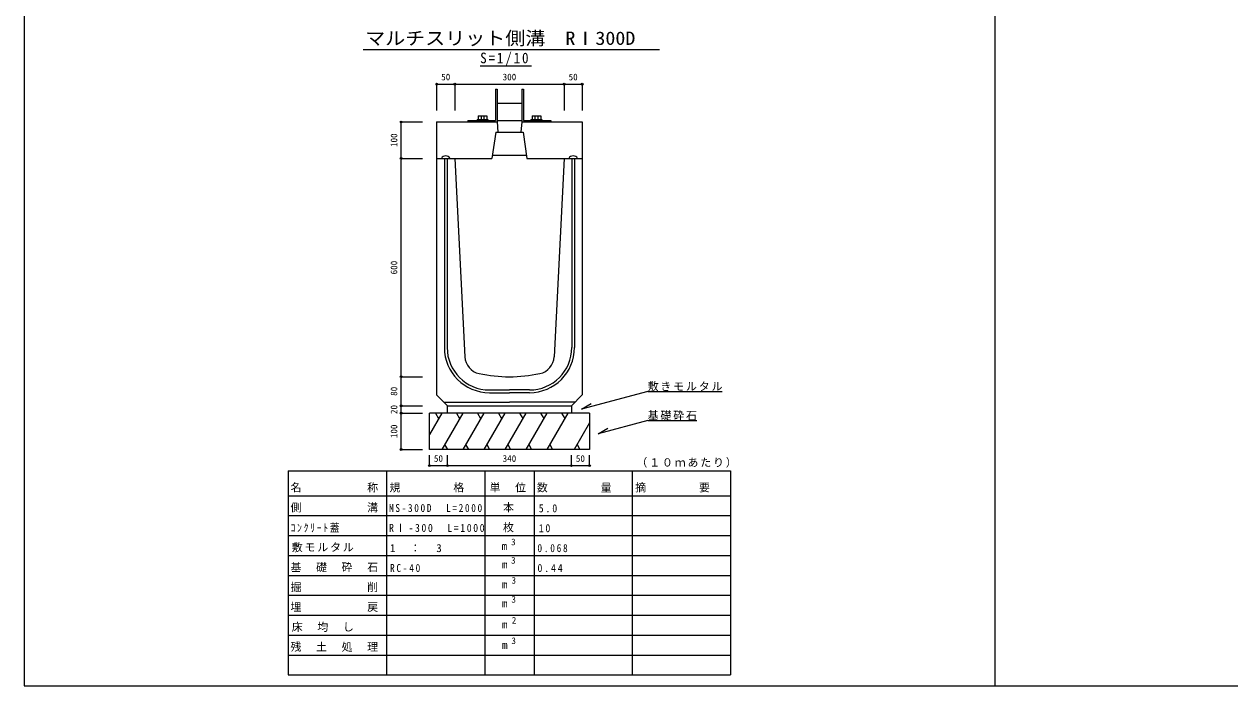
# Model space of a CAD drawing. Units: millimetres at full size, sheet at 1:10. Extents: x -4162 to 3838, y -1821 to 1845.
# Drawn here: x -4162 to -849, y -1821 to -3 of the extents above; entities that cross this region are included whole.
import ezdxf
from ezdxf.enums import TextEntityAlignment as Align

# ---------------------------------------------------------------- set-up
doc = ezdxf.new("R2010")
doc.units = ezdxf.units.MM
doc.header["$LTSCALE"] = 10
doc.header["$PDMODE"] = 32
doc.header["$PDSIZE"] = 5
doc.linetypes.add('DASHED2', pattern=[3, 2, -1])
doc.layers.add('0-0_通り芯', color=7, linetype='Continuous', lineweight=18)
doc.layers.add('0-1_躯体', color=4, linetype='Continuous')
doc.styles.add('ＭＳ ゴシック', font='')
doc.styles.get('ＭＳ ゴシック').set_extended_font_data('MS Gothic')

msp = doc.modelspace()

# ---------------------------------------------------------------- linework, layer by layer
at = {"layer": '0-0_通り芯', "color": 2}
for p, q in [((-4161.81, 1845.46), (-4161.81, -1821.21)), ((-2866.98, -181.77), (-2866.98, -267.27)), ((-2866.98, -181.77), (-2862.48, -181.77)), ((-2794.48, -181.77), (-2794.48, -219.77)), ((-2794.48, -181.77), (-2789.98, -181.77)), ((-2789.98, -181.77), (-2789.98, -267.27)), ((-2862.48, -219.77), (-2862.48, -271.77)), ((-2794.48, -219.77), (-2794.48, -271.77)), ((-2914.48, -255.27), (-2890.48, -255.27)), ((-2914.48, -255.27), (-2914.48, -265.27)), ((-2906.48, -255.27), (-2906.48, -265.27)), ((-2898.48, -255.27), (-2898.48, -265.27)), ((-2890.48, -255.27), (-2890.48, -265.27)), ((-2766.48, -255.27), (-2766.48, -265.27)), ((-2766.48, -255.27), (-2742.48, -255.27)), ((-2758.48, -255.27), (-2758.48, -265.27)), ((-2750.48, -255.27), (-2750.48, -265.27)), ((-2742.48, -255.27), (-2742.48, -265.27)), ((-2942.48, -267.27), (-2866.98, -267.27)), ((-2942.48, -267.27), (-2942.48, -271.77)), ((-2917.48, -265.27), (-2917.48, -267.27)), ((-2917.48, -265.27), (-2887.48, -265.27)), ((-2912.48, -267.27), (-2912.48, -271.77)), ((-2912.48, -271.77), (-2892.48, -271.77)), ((-2892.48, -267.27), (-2892.48, -271.77)), ((-2887.48, -265.27), (-2887.48, -267.27)), ((-2862.48, -267.27), (-2794.48, -267.27)), ((-2793.48, -271.77), (-2713.48, -271.77)), ((-2789.98, -267.27), (-2714.48, -267.27)), ((-2769.48, -265.27), (-2739.48, -265.27)), ((-2769.48, -265.27), (-2769.48, -267.27)), ((-2764.48, -267.27), (-2764.48, -271.77)), ((-2744.48, -267.27), (-2744.48, -271.77)), ((-2739.48, -265.27), (-2739.48, -267.27)), ((-2714.48, -267.27), (-2714.48, -271.77)), ((-4161.81, -1821.21), (3838.19, -1821.21))]:
    msp.add_line(p, q, dxfattribs=at)
at = {"layer": '0-0_通り芯', "color": 4}
msp.add_line((-1495.15, 1845.46), (-1495.15, -1821.21), dxfattribs=at)
at = {"layer": '0-0_通り芯'}
for p, q in [((-3230.31, -72.87), (-2416.31, -72.87)), ((-2908.92, -117.59), (-2767.95, -117.59)), ((-2448.71, -1011.99), (-2630.22, -1060.63)), ((-2448.71, -1011.99), (-2243.71, -1011.99)), ((-2998.48, -1071.77), (-2998.48, -1051.77)), ((-2658.48, -1051.77), (-2658.48, -1071.77)), ((-2630.22, -1060.63), (-2604.23, -1045.63)), ((-3014.43, -1071.77), (-3048.48, -1130.75)), ((-3048.48, -1171.77), (-3048.48, -1071.77)), ((-2608.48, -1071.77), (-3048.48, -1071.77)), ((-3031.73, -1071.77), (-3023.08, -1086.76)), ((-2956.7, -1071.77), (-3014.43, -1171.77)), ((-2974, -1071.77), (-2965.35, -1086.76)), ((-2898.96, -1071.77), (-2956.7, -1171.77)), ((-2916.26, -1071.77), (-2907.61, -1086.76)), ((-2841.23, -1071.77), (-2898.96, -1171.77)), ((-2858.53, -1071.77), (-2849.88, -1086.76)), ((-2783.49, -1071.77), (-2841.23, -1171.77)), ((-2800.79, -1071.77), (-2792.14, -1086.76)), ((-2725.76, -1071.77), (-2783.49, -1171.77)), ((-2743.06, -1071.77), (-2734.41, -1086.76)), ((-2668.02, -1071.77), (-2725.76, -1171.77)), ((-2685.32, -1071.77), (-2676.67, -1086.76)), ((-2608.48, -1071.77), (-2608.48, -1171.77)), ((-2448.71, -1091.8), (-2313.71, -1091.8)), ((-2608.48, -1098.62), (-2650.72, -1171.77)), ((-3006.51, -1158.05), (-2998.59, -1171.77)), ((-2948.78, -1158.05), (-2940.86, -1171.77)), ((-2891.04, -1158.05), (-2883.12, -1171.77)), ((-2833.31, -1158.05), (-2825.39, -1171.77)), ((-2775.57, -1158.05), (-2767.65, -1171.77)), ((-2717.84, -1158.05), (-2709.92, -1171.77)), ((-2642.8, -1158.05), (-2634.88, -1171.77)), ((-2608.48, -1171.77), (-3048.48, -1171.77)), ((-3435.98, -1230.33), (-2220.98, -1230.33)), ((-3435.98, -1230.33), (-3435.98, -1353.45)), ((-3165.98, -1230.33), (-3165.98, -1353.45)), ((-2895.98, -1230.33), (-2895.98, -1353.45)), ((-2760.98, -1230.33), (-2760.98, -1353.45)), ((-2490.98, -1230.33), (-2490.98, -1353.45)), ((-2220.98, -1230.33), (-2220.98, -1353.45)), ((-3435.98, -1298.73), (-2220.98, -1298.73)), ((-3435.98, -1353.45), (-2220.98, -1353.45)), ((-3435.98, -1353.45), (-3435.98, -1791.21)), ((-3165.98, -1353.45), (-3165.98, -1791.21)), ((-2895.98, -1353.45), (-2895.98, -1791.21)), ((-2760.98, -1353.45), (-2760.98, -1791.21)), ((-2490.98, -1353.45), (-2490.98, -1791.21)), ((-2220.98, -1353.45), (-2220.98, -1791.21)), ((-3435.98, -1408.17), (-2220.98, -1408.17)), ((-3435.98, -1462.89), (-2220.98, -1462.89)), ((-3435.98, -1517.61), (-2220.98, -1517.61)), ((-3435.98, -1572.33), (-2220.98, -1572.33)), ((-3435.98, -1627.05), (-2220.98, -1627.05)), ((-3435.98, -1681.77), (-2220.98, -1681.77)), ((-3435.98, -1736.49), (-2220.98, -1736.49)), ((-3435.98, -1791.21), (-2220.98, -1791.21)), ((-3350.48, -1791.21), (-2441.48, -1791.21))]:
    msp.add_line(p, q, dxfattribs=at)
at = {"layer": '0-0_通り芯', "color": 3}
for p, q in [((-3028.48, -271.77), (-2862.48, -271.77)), ((-3028.48, -271.77), (-3028.48, -371.77)), ((-2862.48, -271.77), (-2859.98, -299.77)), ((-2794.48, -271.77), (-2796.98, -299.77)), ((-2794.48, -271.77), (-2628.48, -271.77)), ((-2628.48, -271.77), (-2628.48, -371.77)), ((-2865.98, -299.77), (-2876.48, -371.77)), ((-2865.98, -299.77), (-2790.98, -299.77)), ((-2790.98, -299.77), (-2780.48, -371.77)), ((-2875.17, -362.77), (-2781.8, -362.77)), ((-3028.48, -371.77), (-3028.48, -1021.77)), ((-3028.48, -371.77), (-2978.48, -371.77)), ((-3028.48, -371.77), (-2876.48, -371.77)), ((-3007.28, -371.77), (-3007.28, -891.77)), ((-2999.68, -371.77), (-2999.68, -891.77)), ((-2978.48, -371.77), (-2951.24, -916.61)), ((-2780.48, -371.77), (-2628.48, -371.77)), ((-2678.48, -371.77), (-2705.72, -916.61)), ((-2678.48, -371.77), (-2628.48, -371.77)), ((-2657.28, -371.77), (-2657.28, -891.77)), ((-2649.68, -371.77), (-2649.68, -891.77)), ((-2628.48, -371.77), (-2628.48, -1021.77)), ((-3028.48, -1021.77), (-2998.48, -1051.77)), ((-2883.48, -1007.97), (-2828.48, -1007.97)), ((-2883.48, -1015.57), (-2828.48, -1015.57)), ((-2773.48, -1007.97), (-2828.48, -1007.97)), ((-2773.48, -1015.57), (-2828.48, -1015.57)), ((-2658.48, -1051.77), (-2628.48, -1021.77)), ((-3008.48, -1041.77), (-2828.48, -1041.77)), ((-2998.48, -1051.77), (-2658.48, -1051.77)), ((-2648.48, -1041.77), (-2828.48, -1041.77))]:
    msp.add_line(p, q, dxfattribs=at)
at = {"layer": '0-0_通り芯', "color": 2, "linetype": 'DASHED2'}
msp.add_line((-2943.48, -271.77), (-2863.48, -271.77), dxfattribs=at)
at = {"layer": '0-0_通り芯', "color": 2}
msp.add_lwpolyline([(-2862.48, -181.77), (-2862.48, -219.77), (-2794.48, -219.77)], dxfattribs=at)
at = {"layer": '0-0_通り芯'}
msp.add_lwpolyline([(-2448.71, -1091.8), (-2584.59, -1128.21), (-2558.61, -1113.21)], dxfattribs=at)
at = {"layer": '0-0_通り芯', "color": 3}
for centre, radius, start, end in [((-3003.48, -378.37), 13.6, 29.03, 150.96999), ((-2653.48, -378.37), 13.6, 29.03, 150.96999), ((-2883.48, -891.77), 123.8, 180, 270), ((-2883.48, -891.77), 116.2, 180, 270), ((-2773.48, -891.77), 123.8, 270, 0), ((-2773.48, -891.77), 116.2, 270, 0), ((-2901.3, -914.11), 50, 182.86, 257.99), ((-2755.66, -914.11), 50, 282.01, 357.14), ((-2828.48, -571.77), 400, 257.99, 282.01)]:
    msp.add_arc(centre, radius, start, end, dxfattribs=at)
at = {"layer": '0-1_躯体', "color": 7}
for p, q in [((-3028.48, -167.83), (-2978.48, -167.83)), ((-2978.48, -167.83), (-2678.48, -167.83)), ((-2678.48, -167.83), (-2628.48, -167.83)), ((-3126.12, -371.77), (-3126.12, -271.77)), ((-3126.12, -971.77), (-3126.12, -371.77)), ((-3126.12, -1051.77), (-3126.12, -971.77)), ((-3126.12, -1071.77), (-3126.12, -1051.77)), ((-3126.12, -1171.77), (-3126.12, -1071.77)), ((-3048.48, -1216.05), (-2998.48, -1216.05)), ((-2998.48, -1216.05), (-2658.48, -1216.05)), ((-2658.48, -1216.05), (-2608.48, -1216.05))]:
    msp.add_line(p, q, dxfattribs=at)
at = {"layer": '0-1_躯体'}
for p, q in [((-3028.48, -167.83), (-3028.48, -239.95)), ((-2978.48, -167.83), (-2978.48, -239.95)), ((-2678.48, -167.83), (-2678.48, -239.95)), ((-2628.48, -167.83), (-2628.48, -239.95)), ((-3126.12, -271.77), (-3067.22, -271.77)), ((-3126.12, -371.77), (-3067.22, -371.77)), ((-3126.12, -371.77), (-3067.22, -371.77)), ((-3126.12, -971.77), (-3067.22, -971.77)), ((-3126.12, -971.77), (-3067.22, -971.77)), ((-3126.12, -1051.77), (-3067.22, -1051.77)), ((-3126.12, -1051.77), (-3067.22, -1051.77)), ((-3126.12, -1051.77), (-3067.22, -1051.77)), ((-3126.12, -1071.77), (-3067.22, -1071.77)), ((-3126.12, -1171.77), (-3067.22, -1171.77)), ((-3048.48, -1216.05), (-3048.48, -1186.82)), ((-2998.48, -1216.05), (-2998.48, -1186.82)), ((-2658.48, -1216.05), (-2658.48, -1186.82)), ((-2608.48, -1216.05), (-2608.48, -1186.82))]:
    msp.add_line(p, q, dxfattribs=at)
for p in [(-3028.48, -167.83), (-2978.48, -167.83), (-2678.48, -167.83), (-2628.48, -167.83), (-3126.12, -271.77), (-3126.12, -371.77), (-3126.12, -971.77), (-3126.12, -1051.77), (-3126.12, -1071.77), (-3126.12, -1171.77), (-3048.48, -1216.05), (-2998.48, -1216.05), (-2658.48, -1216.05), (-2608.48, -1216.05)]:
    msp.add_point(p, dxfattribs=at)

# ---------------------------------------------------------------- texts
at = {"layer": '0-0_通り芯', "color": 3, "style": 'ＭＳ ゴシック', "width": 1.1}
msp.add_text('マルチスリット側溝\u3000RⅠ300D', height=36.66, dxfattribs=at).set_placement((-3224.9, -70.85), align=Align.BOTTOM_LEFT)
at = {"layer": '0-0_通り芯', "color": 4, "style": 'ＭＳ ゴシック'}
for s, p in [('3', (-2823.96, -1440.27)), ('3', (-2823.96, -1490.88)), ('3', (-2822.79, -1545.94)), ('3', (-2823.06, -1598.2)), ('2', (-2822.16, -1655.73)), ('3', (-2823.06, -1711.81))]:
    msp.add_text(s, height=18.33, dxfattribs=at).set_placement(p, align=Align.BOTTOM_LEFT)
at = {"layer": '0-0_通り芯', "style": 'ＭＳ ゴシック'}
for p in [(-2850.06, -1454.63), (-2849.16, -1505.25), (-2849.16, -1559.97), (-2849.16, -1611.95), (-2849.07, -1670.09), (-2848.89, -1726.18)]:
    msp.add_text('m', height=21.99, dxfattribs=at).set_placement(p, align=Align.BOTTOM_LEFT)
at = {"layer": '0-0_通り芯', "attachment_point": 7, "style": 'ＭＳ ゴシック'}
for s, insert, char_height in [('\\T1.28;\\W0.9;S=1/10', (-2908.92, -117.59), 29.33), ('\\T1.17;敷きモルタル', (-2448.71, -1011.99), 21.99), ('\\T1.17;基礎砕石', (-2448.71, -1091.8), 21.99), ('\\T1.17;（１０ｍあたり）', (-2479.73, -1221.39), 21.99), ('\\T1.17;名\u3000\u3000\u3000\u3000\u3000称', (-3429.98, -1289.79), 21.99), ('\\T1.17;規\u3000\u3000\u3000\u3000格', (-3158.23, -1289.79), 21.99), ('\\T1.17;単\u3000位', (-2882.98, -1289.79), 21.99), ('\\T1.17;数\u3000\u3000\u3000\u3000量', (-2753.23, -1289.79), 21.99), ('\\T1.17;摘\u3000\u3000\u3000\u3000要', (-2483.23, -1289.79), 21.99), ('\\T1.17;側\u3000\u3000\u3000\u3000\u3000溝', (-3429.98, -1344.51), 21.99), ('\\T1.36;\\W0.85;MS-300D\u3000L=2000', (-3159.23, -1343.72), 21.99), ('\\T1.17;\u3000本', (-2881.23, -1344.51), 21.99), ('\\T1.38;\\W0.9;5.0', (-2747.98, -1344.51), 21.99), ('\\T1.33;\\W0.9;ｺﾝｸﾘｰﾄ蓋', (-3429.98, -1399.23), 21.99), ('\\T1.32;\\W0.9;RⅠ-300\u3000L=1000', (-3159.23, -1398.44), 21.99), ('\\T1.17;\u3000枚', (-2881.23, -1399.23), 21.99), ('\\T1.36;\\W0.9;10', (-2747.98, -1399.23), 21.99), ('\\T1.17;敷モルタル', (-3426.48, -1453.95), 21.99), ('\\T1.21;1\u3000：\u30003', (-3156.48, -1453.95), 21.99), ('\\T1.38;\\W0.85;0.068', (-2751.48, -1453.95), 21.99), ('\\T1.17;基\u3000礎\u3000砕\u3000石', (-3429.98, -1508.67), 21.99), ('\\T1.38;\\W0.85;RC-40', (-3156.48, -1508.67), 21.99), ('\\T1.38;\\W0.9;0.44', (-2751.48, -1508.67), 21.99), ('\\T1.17;掘\u3000\u3000\u3000\u3000\u3000削', (-3429.98, -1563.39), 21.99), ('\\T1.17;埋\u3000\u3000\u3000\u3000\u3000戻', (-3429.98, -1618.11), 21.99), ('\\T1.17;床\u3000均\u3000し', (-3426.48, -1672.83), 21.99), ('\\T1.17;残\u3000土\u3000処\u3000理', (-3429.98, -1727.55), 21.99)]:
    msp.add_mtext(s, dxfattribs=dict(at, insert=insert, char_height=char_height))
at = {"layer": '0-1_躯体', "style": 'ＭＳ ゴシック'}
for s, p in [('50', (-3015.98, -162.83)), ('300', (-2847.23, -162.83)), ('50', (-2665.98, -162.83)), ('50', (-3035.98, -1211.05)), ('340', (-2847.23, -1211.05)), ('50', (-2645.98, -1211.05))]:
    msp.add_text(s, height=18.33, dxfattribs=at).set_placement(p, align=Align.BOTTOM_LEFT)
for s, p in [('100', (-3131.12, -340.52)), ('600', (-3131.12, -690.52)), ('80', (-3131.12, -1024.27)), ('20', (-3131.12, -1074.27)), ('100', (-3131.12, -1140.52))]:
    msp.add_text(s, height=18.33, rotation=90, dxfattribs=at).set_placement(p, align=Align.BOTTOM_LEFT)

doc.saveas('drawing.dxf')
